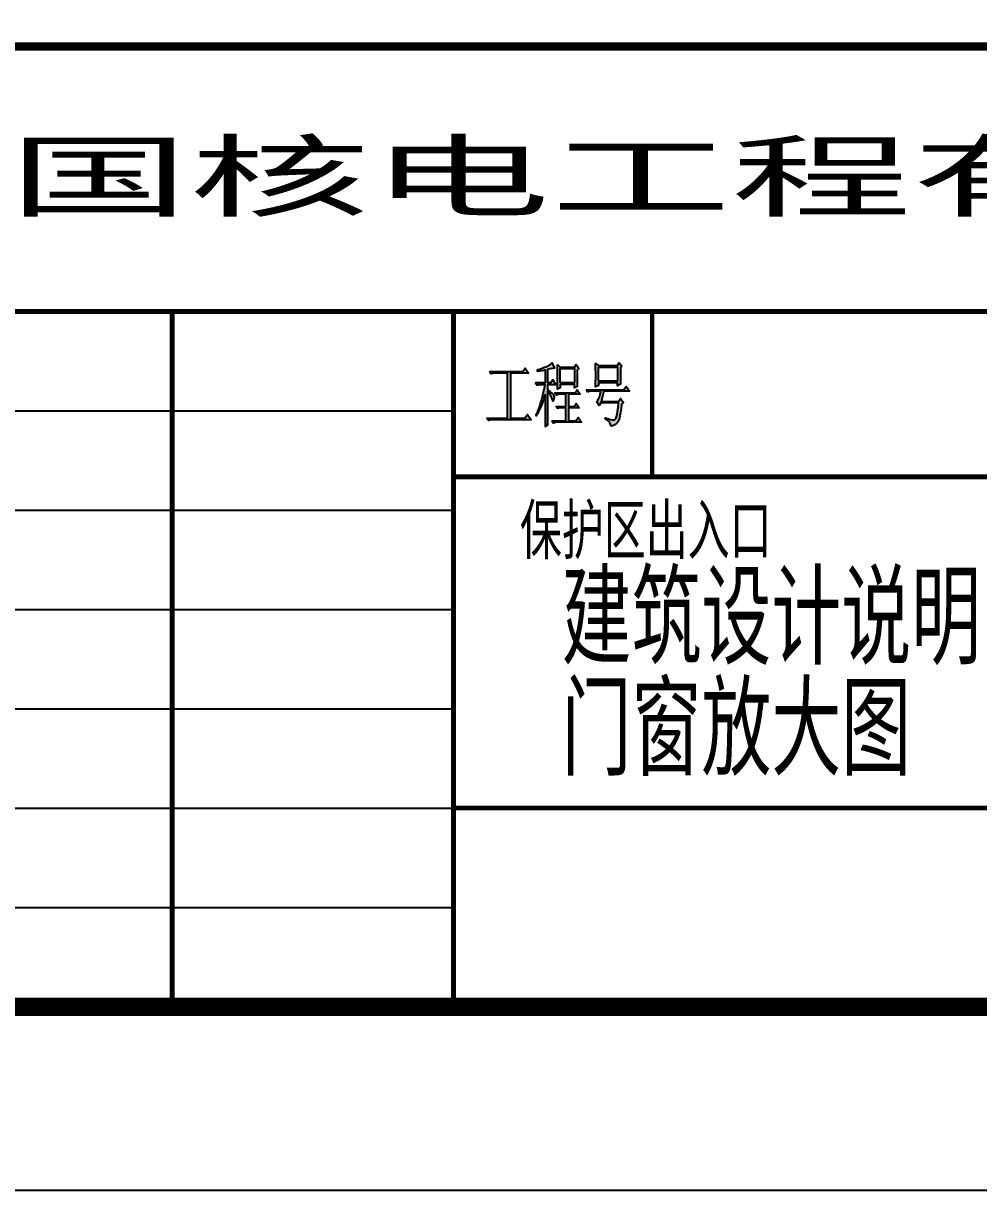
# Model space of a CAD drawing. Extents: x 535358 to 858566, y -185481 to -98609.
# Drawn here: x 632220 to 637413, y -162258 to -155912 of the extents above; entities that cross this region are included whole.
import ezdxf

# ---------------------------------------------------------------- set-up
doc = ezdxf.new("R2010")
doc.units = 0
doc.header["$LTSCALE"] = 1000
doc.header["$MEASUREMENT"] = 0
for name, color, linetype in [('1', 3, 'CONTINUOUS'), ('PUB_TEXT', 7, 'CONTINUOUS'), ('PUB_TITLE', 4, 'CONTINUOUS')]:
    doc.layers.add(name, color=color, linetype=linetype)
doc.styles.add('-华文新魏', font='SIMKAI.TTF', dxfattribs={"width": 1.5})
doc.styles.add('_OCHINESE', font='simplex.shx', dxfattribs={"bigfont": 'OCHINESE.shx'})
doc.styles.add('OCHINESE', font='TXT', dxfattribs={"width": 0.7, "height": 200, "bigfont": 'OCHINESE'})

msp = doc.modelspace()

# ---------------------------------------------------------------- hatches: boundary and pattern name
at = {"layer": '1'}
h = msp.add_hatch(color=256, dxfattribs=at)
h.paths.add_polyline_path([(634868.6, -157813.7), (634967.2, -157813.7), (634948.4, -157786.8), (634934.8, -157806), (634755.5, -157806), (634763.6, -157818), (634774.3, -157814.6), (634785, -157813.7), (634852.8, -157813.7), (634852.8, -158059.6), (634740.6, -158059.6), (634749.1, -158071.5), (634759.3, -158068.1), (634770, -158067.3), (634980.9, -158067.3), (634960.8, -158038.7), (634946.3, -158059.6), (634868.6, -158059.6)])
h.paths.add_polyline_path([(635071.4, -157948.2), (635071, -157923), (635071, -157911), (635079.5, -157923.4), (635085.9, -157936.2), (635091, -157949.5), (635092.3, -157953.3), (635097.9, -157965.7), (635103.8, -157961.8), (635104.7, -157959.3), (635107.2, -157945.2), (635103.4, -157931.5), (635102.6, -157930.7), (635095.7, -157923), (635086.3, -157915.3), (635074.4, -157907.2), (635071, -157905.1), (635071, -157875.2), (635115.4, -157875.2), (635098.3, -157851.3), (635086.8, -157867.5), (635071, -157867.5), (635071, -157792.8), (635086.3, -157788.9), (635097.9, -157786.4), (635106.4, -157785.1), (635109, -157785.1), (635095.3, -157758.2), (635088.9, -157764.6), (635079.5, -157771), (635067.1, -157777.8), (635060.7, -157780.8), (635048.3, -157786), (635037.2, -157790.2), (635026.6, -157793.6), (635016.7, -157796.2), (635013.3, -157797.1), (635013.3, -157803), (635027.8, -157800.9), (635039.8, -157799.2), (635050, -157797.1), (635057.7, -157795.8), (635057.7, -157867.5), (635005.2, -157867.5), (635013.3, -157879.9), (635022.7, -157875.2), (635054.3, -157875.2), (635052.6, -157888.8), (635050, -157903.4), (635046.6, -157918.7), (635042.8, -157934.5), (635038.5, -157951.6), (635034.7, -157965.2), (635030.4, -157979.3), (635025.7, -157993.4), (635020.2, -158007.5), (635014.6, -158022), (635008.6, -158036.5), (635006.1, -158041.7), (635008.2, -158046.4), (635021.9, -158023.3), (635028.3, -158010.9), (635034.3, -157997.7), (635039.8, -157984), (635045.3, -157969.9), (635050.5, -157955), (635055.2, -157939.6), (635057.7, -157930.7), (635057.3, -157951.6), (635057.3, -158056.6), (635056.9, -158070.3), (635056.9, -158083.1), (635056.4, -158095), (635056.4, -158104.8), (635072.2, -158094.2), (635072.2, -158088.6), (635071.8, -158080.9), (635071.8, -158059.6), (635071.4, -158045.9)])
h.paths.add_polyline_path([(635230.6, -157797.1), (635240, -157788.1), (635225.5, -157767.2), (635216.1, -157780.8), (635139.3, -157780.8), (635123.5, -157767.2), (635123.9, -157783), (635123.9, -157783), (635124.3, -157799.2), (635124.7, -157815), (635124.7, -157849.1), (635124.3, -157865.4), (635124.3, -157881.2), (635123.9, -157896.9), (635123.5, -157902.1), (635138.4, -157893.1), (635138.4, -157875.2), (635217, -157875.2), (635217, -157894.8), (635231.5, -157887.1), (635231.5, -157878.2), (635231, -157866.2), (635231, -157851.3), (635230.6, -157832.9)])
h.paths.add_polyline_path([(635138.4, -157788.1), (635217, -157788.1), (635217, -157867.5), (635138.4, -157867.5)], flags=16)
h.paths.add_polyline_path([(635183.2, -157929), (635247.3, -157929), (635230.6, -157905.1), (635219.1, -157921.7), (635109.8, -157921.7), (635118.3, -157933.7), (635127.7, -157929), (635169.6, -157929), (635169.6, -157995.1), (635116.2, -157995.1), (635124.7, -158007.1), (635134.1, -158002.8), (635169.6, -158002.8), (635169.6, -158073.3), (635094.4, -158073.3), (635102.6, -158085.2), (635113.2, -158081.8), (635123.5, -158080.5), (635254.9, -158080.5), (635237, -158055.3), (635224.2, -158073.3), (635183.2, -158073.3), (635183.2, -158002.8), (635242.1, -158002.8), (635225.5, -157978.5), (635214, -157995.1), (635183.2, -157995.1)])
h.paths.add_polyline_path([(635465.8, -157837.6), (635465.8, -157786.8), (635473.9, -157776.1), (635459.4, -157758.2), (635450, -157773.2), (635345.9, -157773.2), (635330.5, -157761.2), (635330.9, -157776.6), (635330.9, -157792.4), (635331.4, -157808.6), (635331.4, -157841), (635330.9, -157857.2), (635330.9, -157873), (635330.5, -157888), (635330.5, -157888.8), (635345.9, -157881.2), (635345.9, -157866.2), (635450.9, -157866.2), (635450.9, -157882.9), (635466.7, -157873.5), (635466.3, -157864.9), (635466.3, -157853)])
h.paths.add_polyline_path([(635345.9, -157780.8), (635450.9, -157780.8), (635450.9, -157858.5), (635345.9, -157858.5)], flags=16)
h.paths.add_polyline_path([(635376.6, -157912.7), (635516.2, -157912.7), (635497, -157885.8), (635483.3, -157905.1), (635281, -157905.1), (635289.5, -157917), (635298.9, -157912.7), (635358.7, -157912.7), (635355.3, -157929.8), (635351.4, -157944.3), (635350.1, -157948.6), (635343.3, -157961.8), (635337.8, -157968.2), (635350.1, -157989.2), (635359.5, -157975.5), (635456, -157975.5), (635453.4, -158000.7), (635450.5, -158021.6), (635447.5, -158038.2), (635444.1, -158051.5), (635440.6, -158060), (635437.1, -158065.3), (635430, -158067.7), (635421, -158067.7), (635409.9, -158065.6), (635396.7, -158061.3), (635384.7, -158056.6), (635383.9, -158062.6), (635396.7, -158071.5), (635406.5, -158080.9), (635412.9, -158090.8), (635415.9, -158101), (635416.3, -158103.1), (635429.1, -158098), (635438.5, -158092.9), (635440.6, -158091.2), (635449.2, -158083.1), (635455.2, -158074.5), (635457.7, -158068.6), (635460.3, -158058.7), (635463.3, -158045.5), (635466.3, -158028), (635469.2, -158007.1), (635471.8, -157984.5), (635482.5, -157974.2), (635466.7, -157951.6), (635455.2, -157968.2), (635361.7, -157968.2)])

# ---------------------------------------------------------------- linework, layer by layer
for p, q in [((629158.7, -158018.4), (634558.7, -158018.4)), ((629878.7, -158558.4), (634558.7, -158558.4)), ((629158.7, -159098.4), (634558.7, -159098.4)), ((629878.7, -159638.4), (634558.7, -159638.4)), ((629158.7, -160178.4), (634558.7, -160178.4)), ((629158.7, -160718.4), (634558.7, -160718.4))]:
    msp.add_line(p, q, dxfattribs=at)
at = {"layer": '1', "const_width": 45}
msp.add_lwpolyline([(629158.7, -156038.8), (645358.7, -156038.8), (645358.7, -161258.4), (629158.7, -161258.4)], close=True, dxfattribs=at)
at = {"layer": '1'}
for points, const_width in [([(629158.7, -157478.4), (645358.7, -157478.4)], 27), ([(633028.7, -157478.4), (633028.7, -161258.4)], 27), ([(634558.7, -157478.4), (634558.7, -161258.4)], 27), ([(635638.7, -157478.4), (635638.7, -158378.4)], 22.5), ([(634558.7, -158378.4), (645358.7, -158378.4)], 27), ([(634544.7, -160178.2), (642629.2, -160178.2)], 27)]:
    msp.add_lwpolyline(points, dxfattribs=dict(at, const_width=const_width))
for points in [[(635091, -157949.5), (635092.3, -157953.3), (635097.9, -157965.7), (635103.8, -157961.8), (635104.7, -157959.3), (635107.2, -157945.2), (635103.4, -157931.5), (635102.6, -157930.7), (635095.7, -157923), (635086.3, -157915.3), (635074.4, -157907.2), (635071, -157905.1), (635071, -157875.2), (635115.4, -157875.2), (635098.3, -157851.3), (635086.8, -157867.5), (635071, -157867.5), (635071, -157792.8), (635086.3, -157788.9), (635097.9, -157786.4), (635106.4, -157785.1), (635109, -157785.1), (635095.3, -157758.2), (635088.9, -157764.6), (635079.5, -157771), (635067.1, -157777.8), (635060.7, -157780.8), (635048.3, -157786), (635037.2, -157790.2), (635026.6, -157793.6), (635016.7, -157796.2), (635013.3, -157797.1), (635013.3, -157803), (635027.8, -157800.9), (635039.8, -157799.2), (635050, -157797.1), (635057.7, -157795.8), (635057.7, -157867.5), (635005.2, -157867.5), (635013.3, -157879.9), (635022.7, -157875.2), (635054.3, -157875.2), (635052.6, -157888.8), (635050, -157903.4), (635046.6, -157918.7), (635042.8, -157934.5), (635038.5, -157951.6), (635034.7, -157965.2), (635030.4, -157979.3), (635025.7, -157993.4), (635020.2, -158007.5), (635014.6, -158022), (635008.6, -158036.5), (635006.1, -158041.7), (635008.2, -158046.4), (635021.9, -158023.3), (635028.3, -158010.9), (635034.3, -157997.7), (635039.8, -157984), (635045.3, -157969.9), (635050.5, -157955), (635055.2, -157939.6), (635057.7, -157930.7), (635057.3, -157951.6), (635057.3, -158056.6), (635056.9, -158070.3), (635056.9, -158083.1), (635056.4, -158095), (635056.4, -158104.8), (635072.2, -158094.2), (635072.2, -158088.6), (635071.8, -158080.9), (635071.8, -158059.6), (635071.4, -158045.9), (635071.4, -157948.2), (635071, -157923), (635071, -157911), (635079.5, -157923.4), (635085.9, -157936.2)], [(635345.9, -157773.2), (635450, -157773.2), (635459.4, -157758.2), (635473.9, -157776.1), (635465.8, -157786.8), (635465.8, -157837.6), (635466.3, -157853), (635466.3, -157864.9), (635466.7, -157873.5), (635450.9, -157882.9), (635450.9, -157866.2), (635345.9, -157866.2), (635345.9, -157881.2), (635330.5, -157888.8), (635330.5, -157888), (635330.9, -157873), (635330.9, -157857.2), (635331.4, -157841), (635331.4, -157808.6), (635330.9, -157792.4), (635330.9, -157776.6), (635330.5, -157761.2)], [(634770, -158067.3), (634759.3, -158068.1), (634749.1, -158071.5), (634740.6, -158059.6), (634852.8, -158059.6), (634852.8, -157813.7), (634785, -157813.7), (634774.3, -157814.6), (634763.6, -157818), (634755.5, -157806), (634934.8, -157806), (634948.4, -157786.8), (634967.2, -157813.7), (634868.6, -157813.7), (634868.6, -158059.6), (634946.3, -158059.6), (634960.8, -158038.7), (634980.9, -158067.3)], [(635138.4, -157867.5), (635138.4, -157788.1), (635217, -157788.1), (635217, -157867.5)], [(635345.9, -157858.5), (635345.9, -157780.8), (635450.9, -157780.8), (635450.9, -157858.5)], [(635289.5, -157917), (635281, -157905.1), (635483.3, -157905.1), (635497, -157885.8), (635516.2, -157912.7), (635376.6, -157912.7), (635361.7, -157968.2), (635455.2, -157968.2), (635466.7, -157951.6), (635482.5, -157974.2), (635471.8, -157984.5), (635469.2, -158007.1), (635466.3, -158028), (635463.3, -158045.5), (635460.3, -158058.7), (635457.7, -158068.6), (635455.2, -158074.5), (635449.2, -158083.1), (635440.6, -158091.2), (635438.5, -158092.9), (635429.1, -158098), (635416.3, -158103.1), (635415.9, -158101), (635412.9, -158090.8), (635406.5, -158080.9), (635396.7, -158071.5), (635383.9, -158062.6), (635384.7, -158056.6), (635396.7, -158061.3), (635409.9, -158065.6), (635421, -158067.7), (635430, -158067.7), (635436.4, -158065.6), (635437.2, -158065.1), (635440.6, -158060), (635444.1, -158051.5), (635447.5, -158038.2), (635450.5, -158021.6), (635453.4, -158000.7), (635456, -157975.5), (635359.5, -157975.5), (635350.1, -157989.2), (635337.8, -157968.2), (635343.3, -157961.8), (635350.1, -157948.6), (635351.4, -157944.3), (635355.3, -157929.8), (635358.7, -157912.7), (635298.9, -157912.7)], [(635183.2, -157995.1), (635214, -157995.1), (635225.5, -157978.5), (635242.1, -158002.8), (635183.2, -158002.8), (635183.2, -158073.3), (635224.2, -158073.3), (635237, -158055.3), (635254.9, -158080.5), (635123.5, -158080.5), (635113.2, -158081.8), (635102.6, -158085.2), (635094.4, -158073.3), (635169.6, -158073.3), (635169.6, -158002.8), (635134.1, -158002.8), (635124.7, -158007.1), (635116.2, -157995.1), (635169.6, -157995.1), (635169.6, -157929), (635127.7, -157929), (635118.3, -157933.7), (635109.8, -157921.7), (635219.1, -157921.7), (635230.6, -157905.1), (635247.3, -157929), (635183.2, -157929)]]:
    msp.add_lwpolyline(points, close=True, dxfattribs=at)
for points in [[(635123.5, -157767.2), (635139.3, -157780.8), (635216.1, -157780.8), (635225.5, -157767.2), (635240, -157788.1), (635230.6, -157797.1), (635230.6, -157832.9), (635231, -157851.3), (635231, -157866.2), (635231.5, -157878.2), (635231.5, -157887.1), (635217, -157894.8), (635217, -157875.2), (635138.4, -157875.2), (635138.4, -157893.1), (635123.5, -157902.1), (635123.9, -157896.9), (635124.3, -157881.2), (635124.3, -157865.4), (635124.7, -157849.1), (635124.7, -157815), (635124.3, -157799.2), (635123.9, -157783)], [(635123.9, -157783), (635123.5, -157767.2)]]:
    msp.add_lwpolyline(points, dxfattribs=at)
at = {"layer": 'PUB_TITLE'}
msp.add_lwpolyline([(586958.7, -162258.4), (586958.7, -120258.4), (646358.7, -120258.4), (646358.7, -162258.4)], close=True, dxfattribs=at)
at = {"layer": 'PUB_TITLE', "const_width": 100}
msp.add_lwpolyline([(589458.7, -161258.4), (645358.7, -161258.4), (645358.7, -121258.4), (589458.7, -121258.4)], close=True, dxfattribs=at)

# ---------------------------------------------------------------- texts
at = {"layer": 'PUB_TEXT'}
for s, height, style, width, p in [('中国核电工程有限公司', 360, '-华文新魏', 2, (631157.4, -156924.4)), ('保护区出入口', 300, '_OCHINESE', 0.8, (634919.6, -158825.5)), ('建筑设计说明', 500, 'OCHINESE', 0.8, (635146.2, -159398.2)), ('门窗放大图', 500, 'OCHINESE', 0.8, (635146.2, -160002.7))]:
    msp.add_text(s, height=height, dxfattribs=dict(at, style=style, width=width)).set_placement(p)

doc.saveas('drawing.dxf')
